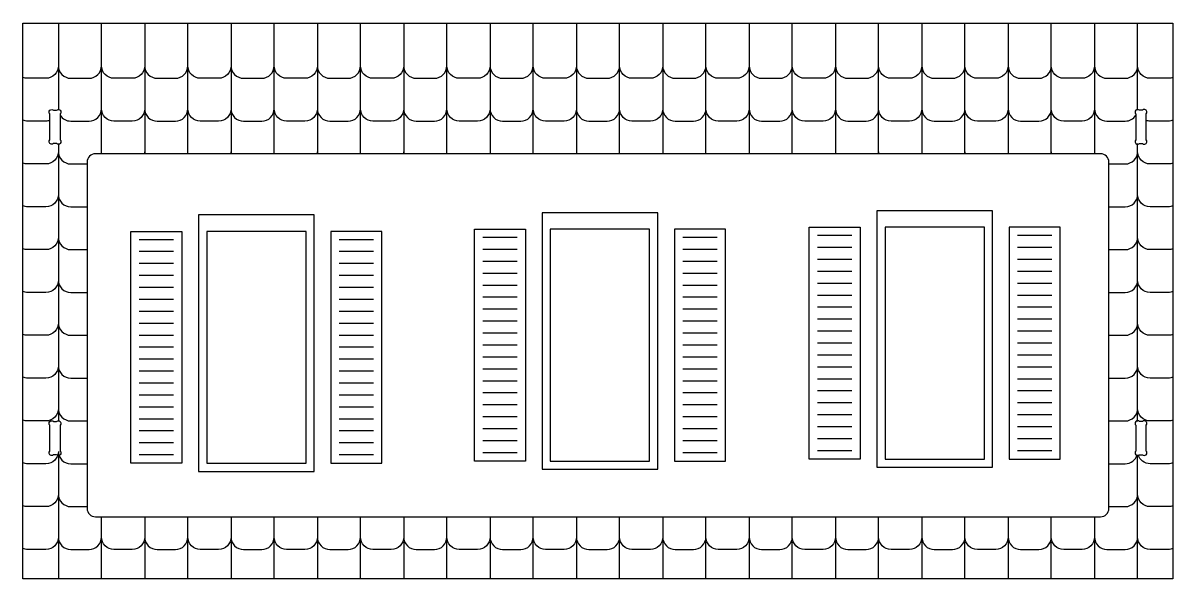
# Model space of a CAD drawing. Extents: x -74 to 95, y -57 to 54.
# Drawn here: x -73.8 to -18.2, y 26.8 to 53.7 of the extents above; entities that cross this region are included whole.
import ezdxf

# ---------------------------------------------------------------- set-up
doc = ezdxf.new("R2010")
doc.units = 0
doc.header["$MEASUREMENT"] = 0
doc.layers.add('LAYER1', color=18, linetype='CONTINUOUS')

msp = doc.modelspace()

# ---------------------------------------------------------------- linework, layer by layer
at = {"layer": 'LAYER1'}
for points in [[(-73.795, 26.791), (-73.795, 53.66), (-18.195, 53.66), (-18.195, 26.791)], [(-43.101, 44.492), (-48.701, 44.492), (-48.701, 32.092), (-43.101, 32.092)], [(-26.915, 44.588), (-32.515, 44.588), (-32.515, 32.188), (-26.915, 32.188)], [(-59.712, 44.388), (-65.312, 44.388), (-65.312, 31.988), (-59.712, 31.988)], [(-68.577, 43.588), (-66.112, 43.588), (-66.112, 32.388), (-68.577, 32.388)], [(-60.112, 43.588), (-64.912, 43.588), (-64.912, 32.388), (-60.112, 32.388)], [(-56.447, 43.588), (-58.912, 43.588), (-58.912, 32.388), (-56.447, 32.388)], [(-51.967, 43.692), (-49.501, 43.692), (-49.501, 32.492), (-51.967, 32.492)], [(-43.501, 43.692), (-48.301, 43.692), (-48.301, 32.492), (-43.501, 32.492)], [(-39.836, 43.692), (-42.301, 43.692), (-42.301, 32.492), (-39.836, 32.492)], [(-35.78, 43.788), (-33.315, 43.788), (-33.315, 32.588), (-35.78, 32.588)], [(-27.315, 43.788), (-32.115, 43.788), (-32.115, 32.588), (-27.315, 32.588)], [(-23.65, 43.788), (-26.115, 43.788), (-26.115, 32.588), (-23.65, 32.588)]]:
    msp.add_lwpolyline(points, close=True, dxfattribs=at)
for points in [[(-72.086, 53.66), (-72.086, 49.44)], [(-69.999, 47.34), (-69.999, 53.66)], [(-67.911, 53.66), (-67.911, 47.34)], [(-65.824, 47.34), (-65.824, 53.66)], [(-63.737, 53.66), (-63.737, 47.34)], [(-61.649, 47.34), (-61.649, 53.66)], [(-59.562, 53.66), (-59.562, 47.34)], [(-57.475, 47.34), (-57.475, 53.66)], [(-55.388, 53.66), (-55.388, 47.34)], [(-53.3, 47.34), (-53.3, 53.66)], [(-51.213, 53.66), (-51.213, 47.34)], [(-49.126, 47.34), (-49.126, 53.66)], [(-47.038, 53.66), (-47.038, 47.34)], [(-44.951, 47.34), (-44.951, 53.66)], [(-42.864, 53.66), (-42.864, 47.34)], [(-40.777, 47.34), (-40.777, 53.66)], [(-38.689, 53.66), (-38.689, 47.34)], [(-36.602, 47.34), (-36.602, 53.66)], [(-34.515, 53.66), (-34.515, 47.34)], [(-32.427, 47.34), (-32.427, 53.66)], [(-30.34, 53.66), (-30.34, 47.34)], [(-28.253, 47.34), (-28.253, 53.66)], [(-26.166, 53.66), (-26.166, 47.34)], [(-24.078, 47.34), (-24.078, 53.66)], [(-21.991, 53.66), (-21.991, 47.34)], [(-19.904, 49.44), (-19.904, 53.66)], [(-72.086, 47.84), (-72.086, 34.399)], [(-19.904, 34.399), (-19.904, 47.84)], [(-33.715, 43.388), (-35.38, 43.388)], [(-24.05, 43.388), (-25.715, 43.388)], [(-66.512, 43.188), (-68.177, 43.188)], [(-56.847, 43.188), (-58.512, 43.188)], [(-49.901, 43.292), (-51.567, 43.292)], [(-40.236, 43.292), (-41.901, 43.292)], [(-66.512, 42.611), (-68.177, 42.611)], [(-56.847, 42.611), (-58.512, 42.611)], [(-49.901, 42.714), (-51.567, 42.714)], [(-40.236, 42.714), (-41.901, 42.714)], [(-33.715, 42.81), (-35.38, 42.81)], [(-24.05, 42.81), (-25.715, 42.81)], [(-66.512, 42.033), (-68.177, 42.033)], [(-56.847, 42.033), (-58.512, 42.033)], [(-49.901, 42.136), (-51.567, 42.136)], [(-40.236, 42.136), (-41.901, 42.136)], [(-33.715, 42.232), (-35.38, 42.232)], [(-24.05, 42.232), (-25.715, 42.232)], [(-66.512, 41.455), (-68.177, 41.455)], [(-56.847, 41.455), (-58.512, 41.455)], [(-49.901, 41.559), (-51.567, 41.559)], [(-40.236, 41.559), (-41.901, 41.559)], [(-33.715, 41.655), (-35.38, 41.655)], [(-24.05, 41.655), (-25.715, 41.655)], [(-66.512, 40.877), (-68.177, 40.877)], [(-56.847, 40.877), (-58.512, 40.877)], [(-49.901, 40.981), (-51.567, 40.981)], [(-40.236, 40.981), (-41.901, 40.981)], [(-33.715, 41.077), (-35.38, 41.077)], [(-24.05, 41.077), (-25.715, 41.077)], [(-66.512, 40.3), (-68.177, 40.3)], [(-56.847, 40.3), (-58.512, 40.3)], [(-49.901, 40.403), (-51.567, 40.403)], [(-40.236, 40.403), (-41.901, 40.403)], [(-33.715, 40.499), (-35.38, 40.499)], [(-24.05, 40.499), (-25.715, 40.499)], [(-66.512, 39.722), (-68.177, 39.722)], [(-56.847, 39.722), (-58.512, 39.722)], [(-49.901, 39.825), (-51.567, 39.825)], [(-40.236, 39.825), (-41.901, 39.825)], [(-33.715, 39.921), (-35.38, 39.921)], [(-24.05, 39.921), (-25.715, 39.921)], [(-66.512, 39.144), (-68.177, 39.144)], [(-56.847, 39.144), (-58.512, 39.144)], [(-49.901, 39.247), (-51.567, 39.247)], [(-40.236, 39.247), (-41.901, 39.247)], [(-33.715, 39.343), (-35.38, 39.343)], [(-24.05, 39.343), (-25.715, 39.343)], [(-66.512, 38.566), (-68.177, 38.566)], [(-56.847, 38.566), (-58.512, 38.566)], [(-49.901, 38.67), (-51.567, 38.67)], [(-40.236, 38.67), (-41.901, 38.67)], [(-33.715, 38.766), (-35.38, 38.766)], [(-24.05, 38.766), (-25.715, 38.766)], [(-66.512, 37.988), (-68.177, 37.988)], [(-56.847, 37.988), (-58.512, 37.988)], [(-49.901, 38.092), (-51.567, 38.092)], [(-40.236, 38.092), (-41.901, 38.092)], [(-33.715, 38.188), (-35.38, 38.188)], [(-24.05, 38.188), (-25.715, 38.188)], [(-66.512, 37.411), (-68.177, 37.411)], [(-56.847, 37.411), (-58.512, 37.411)], [(-49.901, 37.514), (-51.567, 37.514)], [(-40.236, 37.514), (-41.901, 37.514)], [(-33.715, 37.61), (-35.38, 37.61)], [(-24.05, 37.61), (-25.715, 37.61)], [(-66.512, 36.833), (-68.177, 36.833)], [(-56.847, 36.833), (-58.512, 36.833)], [(-49.901, 36.936), (-51.567, 36.936)], [(-40.236, 36.936), (-41.901, 36.936)], [(-33.715, 37.032), (-35.38, 37.032)], [(-24.05, 37.032), (-25.715, 37.032)], [(-66.512, 36.255), (-68.177, 36.255)], [(-56.847, 36.255), (-58.512, 36.255)], [(-49.901, 36.359), (-51.567, 36.359)], [(-40.236, 36.359), (-41.901, 36.359)], [(-33.715, 36.455), (-35.38, 36.455)], [(-24.05, 36.455), (-25.715, 36.455)], [(-66.512, 35.677), (-68.177, 35.677)], [(-56.847, 35.677), (-58.512, 35.677)], [(-49.901, 35.781), (-51.567, 35.781)], [(-40.236, 35.781), (-41.901, 35.781)], [(-33.715, 35.877), (-35.38, 35.877)], [(-24.05, 35.877), (-25.715, 35.877)], [(-66.512, 35.1), (-68.177, 35.1)], [(-56.847, 35.1), (-58.512, 35.1)], [(-49.901, 35.203), (-51.567, 35.203)], [(-40.236, 35.203), (-41.901, 35.203)], [(-33.715, 35.299), (-35.38, 35.299)], [(-24.05, 35.299), (-25.715, 35.299)], [(-66.512, 34.522), (-68.177, 34.522)], [(-56.847, 34.522), (-58.512, 34.522)], [(-49.901, 34.625), (-51.567, 34.625)], [(-40.236, 34.625), (-41.901, 34.625)], [(-33.715, 34.721), (-35.38, 34.721)], [(-24.05, 34.721), (-25.715, 34.721)], [(-66.512, 33.944), (-68.177, 33.944)], [(-56.847, 33.944), (-58.512, 33.944)], [(-49.901, 34.047), (-51.567, 34.047)], [(-40.236, 34.047), (-41.901, 34.047)], [(-33.715, 34.143), (-35.38, 34.143)], [(-24.05, 34.143), (-25.715, 34.143)], [(-66.512, 33.366), (-68.177, 33.366)], [(-56.847, 33.366), (-58.512, 33.366)], [(-49.901, 33.47), (-51.567, 33.47)], [(-40.236, 33.47), (-41.901, 33.47)], [(-33.715, 33.566), (-35.38, 33.566)], [(-24.05, 33.566), (-25.715, 33.566)], [(-72.086, 32.96), (-72.086, 26.791)], [(-49.901, 32.892), (-51.567, 32.892)], [(-40.236, 32.892), (-41.901, 32.892)], [(-33.715, 32.988), (-35.38, 32.988)], [(-24.05, 32.988), (-25.715, 32.988)], [(-66.512, 32.788), (-68.177, 32.788)], [(-56.847, 32.788), (-58.512, 32.788)], [(-19.904, 26.791), (-19.904, 32.799)], [(-69.999, 26.791), (-69.999, 29.8)], [(-67.911, 29.8), (-67.911, 26.791)], [(-65.824, 26.791), (-65.824, 29.8)], [(-63.737, 29.8), (-63.737, 26.791)], [(-61.649, 26.791), (-61.649, 29.8)], [(-59.562, 29.8), (-59.562, 26.791)], [(-57.475, 26.791), (-57.475, 29.8)], [(-55.388, 29.8), (-55.388, 26.791)], [(-53.3, 26.791), (-53.3, 29.8)], [(-51.213, 29.8), (-51.213, 26.791)], [(-49.126, 26.791), (-49.126, 29.8)], [(-47.038, 29.8), (-47.038, 26.791)], [(-44.951, 26.791), (-44.951, 29.8)], [(-42.864, 29.8), (-42.864, 26.791)], [(-40.777, 26.791), (-40.777, 29.8)], [(-38.689, 29.8), (-38.689, 26.791)], [(-36.602, 26.791), (-36.602, 29.8)], [(-34.515, 29.8), (-34.515, 26.791)], [(-32.427, 26.791), (-32.427, 29.8)], [(-30.34, 29.8), (-30.34, 26.791)], [(-28.253, 26.791), (-28.253, 29.8)], [(-26.166, 29.8), (-26.166, 26.791)], [(-24.078, 26.791), (-24.078, 29.8)], [(-21.991, 29.8), (-21.991, 26.791)]]:
    msp.add_lwpolyline(points, dxfattribs=at)
for points in [[(-72.086, 51.59, -0.414214), (-72.686, 50.99), (-73.573, 50.99, -0.094829), (-73.795, 51.032)], [(-72.086, 51.59, 0.414214), (-71.486, 50.99), (-70.599, 50.99, 0.414214), (-69.999, 51.59)], [(-67.911, 51.59, -0.414214), (-68.511, 50.99), (-69.399, 50.99, -0.414214), (-69.999, 51.59)], [(-67.911, 51.59, 0.414214), (-67.311, 50.99), (-66.424, 50.99, 0.414214), (-65.824, 51.59)], [(-63.737, 51.59, -0.414214), (-64.337, 50.99), (-65.224, 50.99, -0.414214), (-65.824, 51.59)], [(-63.737, 51.59, 0.414214), (-63.137, 50.99), (-62.249, 50.99, 0.414214), (-61.649, 51.59)], [(-59.562, 51.59, -0.414214), (-60.162, 50.99), (-61.049, 50.99, -0.414214), (-61.649, 51.59)], [(-59.562, 51.59, 0.414214), (-58.962, 50.99), (-58.075, 50.99, 0.414214), (-57.475, 51.59)], [(-55.388, 51.59, -0.414214), (-55.988, 50.99), (-56.875, 50.99, -0.414214), (-57.475, 51.59)], [(-55.388, 51.59, 0.414214), (-54.788, 50.99), (-53.9, 50.99, 0.414214), (-53.3, 51.59)], [(-51.213, 51.59, -0.414214), (-51.813, 50.99), (-52.7, 50.99, -0.414214), (-53.3, 51.59)], [(-51.213, 51.59, 0.414214), (-50.613, 50.99), (-49.726, 50.99, 0.414214), (-49.126, 51.59)], [(-47.038, 51.59, -0.414214), (-47.638, 50.99), (-48.526, 50.99, -0.414214), (-49.126, 51.59)], [(-47.038, 51.59, 0.414214), (-46.438, 50.99), (-45.551, 50.99, 0.414214), (-44.951, 51.59)], [(-42.864, 51.59, -0.414214), (-43.464, 50.99), (-44.351, 50.99, -0.414214), (-44.951, 51.59)], [(-42.864, 51.59, 0.414214), (-42.264, 50.99), (-41.377, 50.99, 0.414214), (-40.777, 51.59)], [(-38.689, 51.59, -0.414214), (-39.289, 50.99), (-40.177, 50.99, -0.414214), (-40.777, 51.59)], [(-38.689, 51.59, 0.414214), (-38.089, 50.99), (-37.202, 50.99, 0.414214), (-36.602, 51.59)], [(-34.515, 51.59, -0.414214), (-35.115, 50.99), (-36.002, 50.99, -0.414214), (-36.602, 51.59)], [(-34.515, 51.59, 0.414214), (-33.915, 50.99), (-33.027, 50.99, 0.414214), (-32.427, 51.59)], [(-30.34, 51.59, -0.414214), (-30.94, 50.99), (-31.827, 50.99, -0.414214), (-32.427, 51.59)], [(-30.34, 51.59, 0.414214), (-29.74, 50.99), (-28.853, 50.99, 0.414214), (-28.253, 51.59)], [(-26.166, 51.59, -0.414214), (-26.766, 50.99), (-27.653, 50.99, -0.414214), (-28.253, 51.59)], [(-26.166, 51.59, 0.414214), (-25.566, 50.99), (-24.678, 50.99, 0.414214), (-24.078, 51.59)], [(-21.991, 51.59, -0.414214), (-22.591, 50.99), (-23.478, 50.99, -0.414214), (-24.078, 51.59)], [(-21.991, 51.59, 0.414214), (-21.391, 50.99), (-20.504, 50.99, 0.414214), (-19.904, 51.59)], [(-18.195, 51.032, -0.094829), (-18.416, 50.99), (-19.304, 50.99, -0.414214), (-19.904, 51.59)], [(-72.086, 49.52, -0.033199), (-72.091, 49.44)], [(-72.086, 49.52, 0.033199), (-72.081, 49.44)], [(-71.995, 49.202, 0.258622), (-71.486, 48.92), (-70.599, 48.92, 0.414214), (-69.999, 49.52)], [(-67.911, 49.52, -0.414214), (-68.511, 48.92), (-69.399, 48.92, -0.414214), (-69.999, 49.52)], [(-67.911, 49.52, 0.414214), (-67.311, 48.92), (-66.424, 48.92, 0.414214), (-65.824, 49.52)], [(-63.737, 49.52, -0.414214), (-64.337, 48.92), (-65.224, 48.92, -0.414214), (-65.824, 49.52)], [(-63.737, 49.52, 0.414214), (-63.137, 48.92), (-62.249, 48.92, 0.414214), (-61.649, 49.52)], [(-59.562, 49.52, -0.414214), (-60.162, 48.92), (-61.049, 48.92, -0.414214), (-61.649, 49.52)], [(-59.562, 49.52, 0.414214), (-58.962, 48.92), (-58.075, 48.92, 0.414214), (-57.475, 49.52)], [(-55.388, 49.52, -0.414214), (-55.988, 48.92), (-56.875, 48.92, -0.414214), (-57.475, 49.52)], [(-55.388, 49.52, 0.414214), (-54.788, 48.92), (-53.9, 48.92, 0.414214), (-53.3, 49.52)], [(-51.213, 49.52, -0.414214), (-51.813, 48.92), (-52.7, 48.92, -0.414214), (-53.3, 49.52)], [(-51.213, 49.52, 0.414214), (-50.613, 48.92), (-49.726, 48.92, 0.414214), (-49.126, 49.52)], [(-47.038, 49.52, -0.414214), (-47.638, 48.92), (-48.526, 48.92, -0.414214), (-49.126, 49.52)], [(-47.038, 49.52, 0.414214), (-46.438, 48.92), (-45.551, 48.92, 0.414214), (-44.951, 49.52)], [(-42.864, 49.52, -0.414214), (-43.464, 48.92), (-44.351, 48.92, -0.414214), (-44.951, 49.52)], [(-42.864, 49.52, 0.414214), (-42.264, 48.92), (-41.377, 48.92, 0.414214), (-40.777, 49.52)], [(-38.689, 49.52, -0.414214), (-39.289, 48.92), (-40.177, 48.92, -0.414214), (-40.777, 49.52)], [(-38.689, 49.52, 0.414214), (-38.089, 48.92), (-37.202, 48.92, 0.414214), (-36.602, 49.52)], [(-34.515, 49.52, -0.414214), (-35.115, 48.92), (-36.002, 48.92, -0.414214), (-36.602, 49.52)], [(-34.515, 49.52, 0.414214), (-33.915, 48.92), (-33.027, 48.92, 0.414214), (-32.427, 49.52)], [(-30.34, 49.52, -0.414214), (-30.94, 48.92), (-31.827, 48.92, -0.414214), (-32.427, 49.52)], [(-30.34, 49.52, 0.414214), (-29.74, 48.92), (-28.853, 48.92, 0.414214), (-28.253, 49.52)], [(-26.166, 49.52, -0.414214), (-26.766, 48.92), (-27.653, 48.92, -0.414214), (-28.253, 49.52)], [(-26.166, 49.52, 0.414214), (-25.566, 48.92), (-24.678, 48.92, 0.414214), (-24.078, 49.52)], [(-21.991, 49.52, -0.414214), (-22.591, 48.92), (-23.478, 48.92, -0.414214), (-24.078, 49.52)], [(-21.991, 49.52, 0.414214), (-21.391, 48.92), (-20.504, 48.92, 0.258622), (-19.995, 49.202)], [(-19.909, 49.44, 0.033199), (-19.904, 49.52)], [(-19.898, 49.44, -0.033199), (-19.904, 49.52)], [(-72.495, 48.951, -0.081244), (-72.686, 48.92), (-73.573, 48.92, -0.094829), (-73.795, 48.962)], [(-18.195, 48.962, -0.094829), (-18.416, 48.92), (-19.304, 48.92, -0.081244), (-19.495, 48.951)], [(-72.086, 47.45, -0.414214), (-72.686, 46.85), (-73.573, 46.85, -0.094829), (-73.795, 46.892)], [(-72.086, 47.45, 0.414214), (-71.486, 46.85), (-70.695, 46.85)], [(-70.009, 47.34, 0.045878), (-69.999, 47.45)], [(-69.989, 47.34, -0.045878), (-69.999, 47.45)], [(-67.911, 47.45, -0.045878), (-67.921, 47.34)], [(-67.911, 47.45, 0.045878), (-67.901, 47.34)], [(-65.834, 47.34, 0.045878), (-65.824, 47.45)], [(-65.814, 47.34, -0.045878), (-65.824, 47.45)], [(-63.737, 47.45, -0.045878), (-63.747, 47.34)], [(-63.737, 47.45, 0.045878), (-63.727, 47.34)], [(-61.66, 47.34, 0.045878), (-61.649, 47.45)], [(-61.639, 47.34, -0.045878), (-61.649, 47.45)], [(-59.562, 47.45, -0.045878), (-59.572, 47.34)], [(-59.562, 47.45, 0.045878), (-59.552, 47.34)], [(-57.485, 47.34, 0.045878), (-57.475, 47.45)], [(-57.465, 47.34, -0.045878), (-57.475, 47.45)], [(-55.388, 47.45, -0.045878), (-55.398, 47.34)], [(-55.388, 47.45, 0.045878), (-55.378, 47.34)], [(-53.31, 47.34, 0.045878), (-53.3, 47.45)], [(-53.29, 47.34, -0.045878), (-53.3, 47.45)], [(-51.213, 47.45, -0.045878), (-51.223, 47.34)], [(-51.213, 47.45, 0.045878), (-51.203, 47.34)], [(-49.136, 47.34, 0.045878), (-49.126, 47.45)], [(-49.116, 47.34, -0.045878), (-49.126, 47.45)], [(-47.038, 47.45, -0.045878), (-47.049, 47.34)], [(-47.038, 47.45, 0.045878), (-47.028, 47.34)], [(-44.961, 47.34, 0.045878), (-44.951, 47.45)], [(-44.941, 47.34, -0.045878), (-44.951, 47.45)], [(-42.864, 47.45, -0.045878), (-42.874, 47.34)], [(-42.864, 47.45, 0.045878), (-42.854, 47.34)], [(-40.787, 47.34, 0.045878), (-40.777, 47.45)], [(-40.766, 47.34, -0.045878), (-40.777, 47.45)], [(-38.689, 47.45, -0.045878), (-38.699, 47.34)], [(-38.689, 47.45, 0.045878), (-38.679, 47.34)], [(-36.612, 47.34, 0.045878), (-36.602, 47.45)], [(-36.592, 47.34, -0.045878), (-36.602, 47.45)], [(-34.515, 47.45, -0.045878), (-34.525, 47.34)], [(-34.515, 47.45, 0.045878), (-34.505, 47.34)], [(-32.437, 47.34, 0.045878), (-32.427, 47.45)], [(-32.417, 47.34, -0.045878), (-32.427, 47.45)], [(-30.34, 47.45, -0.045878), (-30.35, 47.34)], [(-30.34, 47.45, 0.045878), (-30.33, 47.34)], [(-28.263, 47.34, 0.045878), (-28.253, 47.45)], [(-28.243, 47.34, -0.045878), (-28.253, 47.45)], [(-26.166, 47.45, -0.045878), (-26.176, 47.34)], [(-26.166, 47.45, 0.045878), (-26.155, 47.34)], [(-24.088, 47.34, 0.045878), (-24.078, 47.45)], [(-24.068, 47.34, -0.045878), (-24.078, 47.45)], [(-21.991, 47.45, -0.045878), (-22.001, 47.34)], [(-21.991, 47.45, 0.045878), (-21.981, 47.34)], [(-21.295, 46.85), (-20.504, 46.85, 0.414214), (-19.904, 47.45)], [(-18.195, 46.892, -0.094829), (-18.416, 46.85), (-19.304, 46.85, -0.414214), (-19.904, 47.45)], [(-72.086, 45.38, -0.414214), (-72.686, 44.78), (-73.573, 44.78, -0.094829), (-73.795, 44.822)], [(-72.086, 45.38, 0.414214), (-71.486, 44.78), (-70.695, 44.78)], [(-21.295, 44.78), (-20.504, 44.78, 0.414214), (-19.904, 45.38)], [(-18.195, 44.822, -0.094829), (-18.416, 44.78), (-19.304, 44.78, -0.414214), (-19.904, 45.38)], [(-72.086, 43.31, -0.414214), (-72.686, 42.71), (-73.573, 42.71, -0.094829), (-73.795, 42.752)], [(-72.086, 43.31, 0.414214), (-71.486, 42.71), (-70.695, 42.71)], [(-21.295, 42.71), (-20.504, 42.71, 0.414214), (-19.904, 43.31)], [(-18.195, 42.752, -0.094829), (-18.416, 42.71), (-19.304, 42.71, -0.414214), (-19.904, 43.31)], [(-72.086, 41.24, -0.414214), (-72.686, 40.64), (-73.573, 40.64, -0.094829), (-73.795, 40.682)], [(-72.086, 41.24, 0.414214), (-71.486, 40.64), (-70.695, 40.64)], [(-21.295, 40.64), (-20.504, 40.64, 0.414214), (-19.904, 41.24)], [(-18.195, 40.682, -0.094829), (-18.416, 40.64), (-19.304, 40.64, -0.414214), (-19.904, 41.24)], [(-72.086, 39.17, -0.414214), (-72.686, 38.57), (-73.573, 38.57, -0.094829), (-73.795, 38.612)], [(-72.086, 39.17, 0.414214), (-71.486, 38.57), (-70.695, 38.57)], [(-21.295, 38.57), (-20.504, 38.57, 0.414214), (-19.904, 39.17)], [(-18.195, 38.612, -0.094829), (-18.416, 38.57), (-19.304, 38.57, -0.414214), (-19.904, 39.17)], [(-72.086, 37.1, -0.414214), (-72.686, 36.5), (-73.573, 36.5, -0.094829), (-73.795, 36.542)], [(-72.086, 37.1, 0.414214), (-71.486, 36.5), (-70.695, 36.5)], [(-21.295, 36.5), (-20.504, 36.5, 0.414214), (-19.904, 37.1)], [(-18.195, 36.542, -0.094829), (-18.416, 36.5), (-19.304, 36.5, -0.414214), (-19.904, 37.1)], [(-72.086, 35.03, -0.414214), (-72.686, 34.43), (-73.573, 34.43, -0.094829), (-73.795, 34.472)], [(-72.086, 35.03, 0.414214), (-71.486, 34.43), (-70.695, 34.43)], [(-21.295, 34.43), (-20.504, 34.43, 0.414214), (-19.904, 35.03)], [(-18.195, 34.472, -0.094829), (-18.416, 34.43), (-19.304, 34.43, -0.414214), (-19.904, 35.03)], [(-72.086, 32.96, -0.414214), (-72.686, 32.36), (-73.573, 32.36, -0.094829), (-73.795, 32.402)], [(-72.086, 32.96, 0.414214), (-71.486, 32.36), (-70.695, 32.36)], [(-21.295, 32.36), (-20.504, 32.36, 0.336889), (-19.926, 32.799)], [(-18.195, 32.402, -0.094829), (-18.416, 32.36), (-19.304, 32.36, -0.336889), (-19.882, 32.799)], [(-72.086, 30.89, -0.414214), (-72.686, 30.29), (-73.573, 30.29, -0.094829), (-73.795, 30.332)], [(-72.086, 30.89, 0.414214), (-71.486, 30.29), (-70.695, 30.29)], [(-21.295, 30.29), (-20.504, 30.29, 0.414214), (-19.904, 30.89)], [(-18.195, 30.332, -0.094829), (-18.416, 30.29), (-19.304, 30.29, -0.414214), (-19.904, 30.89)], [(-72.086, 28.82, -0.414214), (-72.686, 28.22), (-73.573, 28.22, -0.094829), (-73.795, 28.262)], [(-72.086, 28.82, 0.414214), (-71.486, 28.22), (-70.599, 28.22, 0.414214), (-69.999, 28.82)], [(-67.911, 28.82, -0.414214), (-68.511, 28.22), (-69.399, 28.22, -0.414214), (-69.999, 28.82)], [(-67.911, 28.82, 0.414214), (-67.311, 28.22), (-66.424, 28.22, 0.414214), (-65.824, 28.82)], [(-63.737, 28.82, -0.414214), (-64.337, 28.22), (-65.224, 28.22, -0.414214), (-65.824, 28.82)], [(-63.737, 28.82, 0.414214), (-63.137, 28.22), (-62.249, 28.22, 0.414214), (-61.649, 28.82)], [(-59.562, 28.82, -0.414214), (-60.162, 28.22), (-61.049, 28.22, -0.414214), (-61.649, 28.82)], [(-59.562, 28.82, 0.414214), (-58.962, 28.22), (-58.075, 28.22, 0.414214), (-57.475, 28.82)], [(-55.388, 28.82, -0.414214), (-55.988, 28.22), (-56.875, 28.22, -0.414214), (-57.475, 28.82)], [(-55.388, 28.82, 0.414214), (-54.788, 28.22), (-53.9, 28.22, 0.414214), (-53.3, 28.82)], [(-51.213, 28.82, -0.414214), (-51.813, 28.22), (-52.7, 28.22, -0.414214), (-53.3, 28.82)], [(-51.213, 28.82, 0.414214), (-50.613, 28.22), (-49.726, 28.22, 0.414214), (-49.126, 28.82)], [(-47.038, 28.82, -0.414214), (-47.638, 28.22), (-48.526, 28.22, -0.414214), (-49.126, 28.82)], [(-47.038, 28.82, 0.414214), (-46.438, 28.22), (-45.551, 28.22, 0.414214), (-44.951, 28.82)], [(-42.864, 28.82, -0.414214), (-43.464, 28.22), (-44.351, 28.22, -0.414214), (-44.951, 28.82)], [(-42.864, 28.82, 0.414214), (-42.264, 28.22), (-41.377, 28.22, 0.414214), (-40.777, 28.82)], [(-38.689, 28.82, -0.414214), (-39.289, 28.22), (-40.177, 28.22, -0.414214), (-40.777, 28.82)], [(-38.689, 28.82, 0.414214), (-38.089, 28.22), (-37.202, 28.22, 0.414214), (-36.602, 28.82)], [(-34.515, 28.82, -0.414214), (-35.115, 28.22), (-36.002, 28.22, -0.414214), (-36.602, 28.82)], [(-34.515, 28.82, 0.414214), (-33.915, 28.22), (-33.027, 28.22, 0.414214), (-32.427, 28.82)], [(-30.34, 28.82, -0.414214), (-30.94, 28.22), (-31.827, 28.22, -0.414214), (-32.427, 28.82)], [(-30.34, 28.82, 0.414214), (-29.74, 28.22), (-28.853, 28.22, 0.414214), (-28.253, 28.82)], [(-26.166, 28.82, -0.414214), (-26.766, 28.22), (-27.653, 28.22, -0.414214), (-28.253, 28.82)], [(-26.166, 28.82, 0.414214), (-25.566, 28.22), (-24.678, 28.22, 0.414214), (-24.078, 28.82)], [(-21.991, 28.82, -0.414214), (-22.591, 28.22), (-23.478, 28.22, -0.414214), (-24.078, 28.82)], [(-21.991, 28.82, 0.414214), (-21.391, 28.22), (-20.504, 28.22, 0.414214), (-19.904, 28.82)], [(-18.195, 28.262, -0.094829), (-18.416, 28.22), (-19.304, 28.22, -0.414214), (-19.904, 28.82)]]:
    msp.add_lwpolyline(points, format="xyb", dxfattribs=at)
for points in [[(-71.995, 49.264), (-71.995, 48.017, -1), (-72.172, 47.84), (-72.318, 47.84, -1), (-72.495, 48.017), (-72.495, 49.264, -1), (-72.318, 49.44), (-72.172, 49.44, -1)], [(-19.995, 49.264), (-19.995, 48.017, 1), (-19.818, 47.84), (-19.672, 47.84, 1), (-19.495, 48.017), (-19.495, 49.264, 1), (-19.672, 49.44), (-19.818, 49.44, 1)], [(-21.695, 47.34), (-70.295, 47.34, 0.414214), (-70.695, 46.94), (-70.695, 30.2, 0.414214), (-70.295, 29.8), (-21.695, 29.8, 0.414214), (-21.295, 30.2), (-21.295, 46.94, 0.414214)], [(-71.995, 34.222), (-71.995, 32.976, -1), (-72.172, 32.799), (-72.318, 32.799, -1), (-72.495, 32.976), (-72.495, 34.222, -1), (-72.318, 34.399), (-72.172, 34.399, -1)], [(-19.995, 34.222), (-19.995, 32.976, 1), (-19.818, 32.799), (-19.672, 32.799, 1), (-19.495, 32.976), (-19.495, 34.222, 1), (-19.672, 34.399), (-19.818, 34.399, 1)]]:
    msp.add_lwpolyline(points, format="xyb", close=True, dxfattribs=at)

doc.saveas('drawing.dxf')
